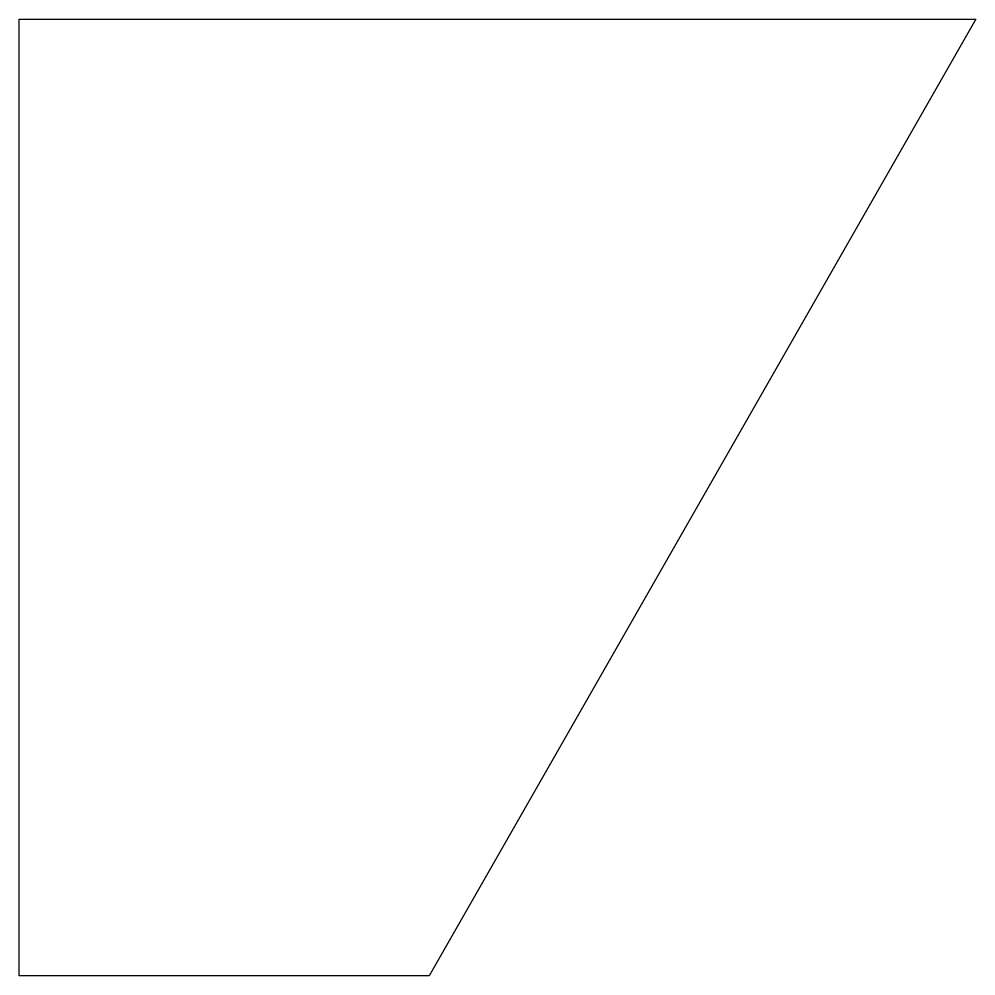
# Model space of a CAD drawing. Header units: inches. Extents: x 0 to 1.75, y 0 to 1.75.
import ezdxf

# ---------------------------------------------------------------- set-up
doc = ezdxf.new("R2010")
doc.units = ezdxf.units.IN

msp = doc.modelspace()

# ---------------------------------------------------------------- linework, layer by layer
at = {"layer": 'PROFILE'}
for p, q in [((0, 1.75), (1.75, 1.75)), ((0, 0), (0, 1.75)), ((1.75, 1.75), (0.75, 0)), ((0.75, 0), (0, 0))]:
    msp.add_line(p, q, dxfattribs=at)

doc.saveas('drawing.dxf')
